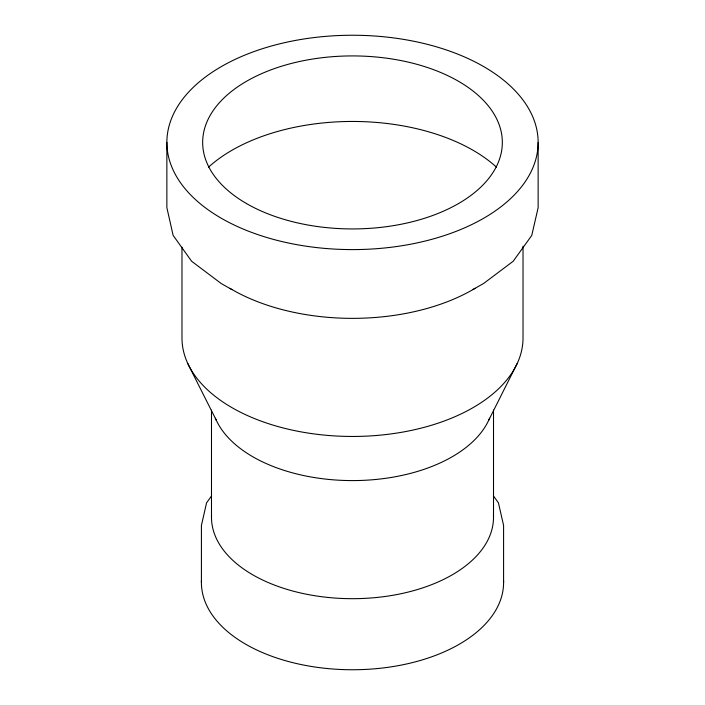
<?xml version="1.0" encoding="UTF-8"?>
<svg xmlns="http://www.w3.org/2000/svg" width="705" height="705" viewBox="0 0 705 705"><rect width="100%" height="100%" fill="white"/><g stroke="black" fill="none" stroke-linecap="round" stroke-linejoin="round"><path stroke-width="1.06" d="M201.418 582.524L201.418 525.428L206.565 502.85L211.597 495.844M211.491 517.276L211.491 410.107M493.509 517.276L493.509 410.107M503.582 582.524L503.582 525.428L498.435 502.85L493.403 495.844M488.706 420.25L517.153 363.516M473.011 289.482L483.7 283.419L513.17 261.264L531.746 235.452L538.135 207.728L538.135 142.481A185.635 107.178 0 0 0 259.757 49.579A185.635 107.178 0 0 0 259.607 235.214A185.635 107.178 0 0 0 538.135 142.481M231.857 289.561L221.167 283.498L191.637 261.264L173.122 235.373L166.865 207.623L166.865 142.375M187.724 363.463L216.294 420.25M523.022 246.195L523.022 338.048A170.522 98.453 0 0 1 352.43 436.457A170.522 98.453 0 0 1 181.978 337.968L181.978 247.208M489.605 418.197A141.009 81.41 0 0 1 352.5 480.59A141.009 81.41 0 0 1 215.395 418.197M475.082 288.345A170.522 98.453 0 0 1 229.918 288.345M208.539 167.138A170.522 98.453 0 0 1 496.487 167.164M503.546 580.462A151.082 87.226 0 0 1 352.5 669.75A151.082 87.226 0 0 1 201.454 580.462M493.465 515.161A141.009 81.41 0 0 1 352.5 598.686A141.009 81.41 0 0 1 211.535 515.161M246.556 203.595A149.83 86.503 0 0 0 497.228 164.811A149.83 86.503 0 0 0 313.716 58.867A149.83 86.503 0 0 0 246.556 203.595"/></g></svg>
